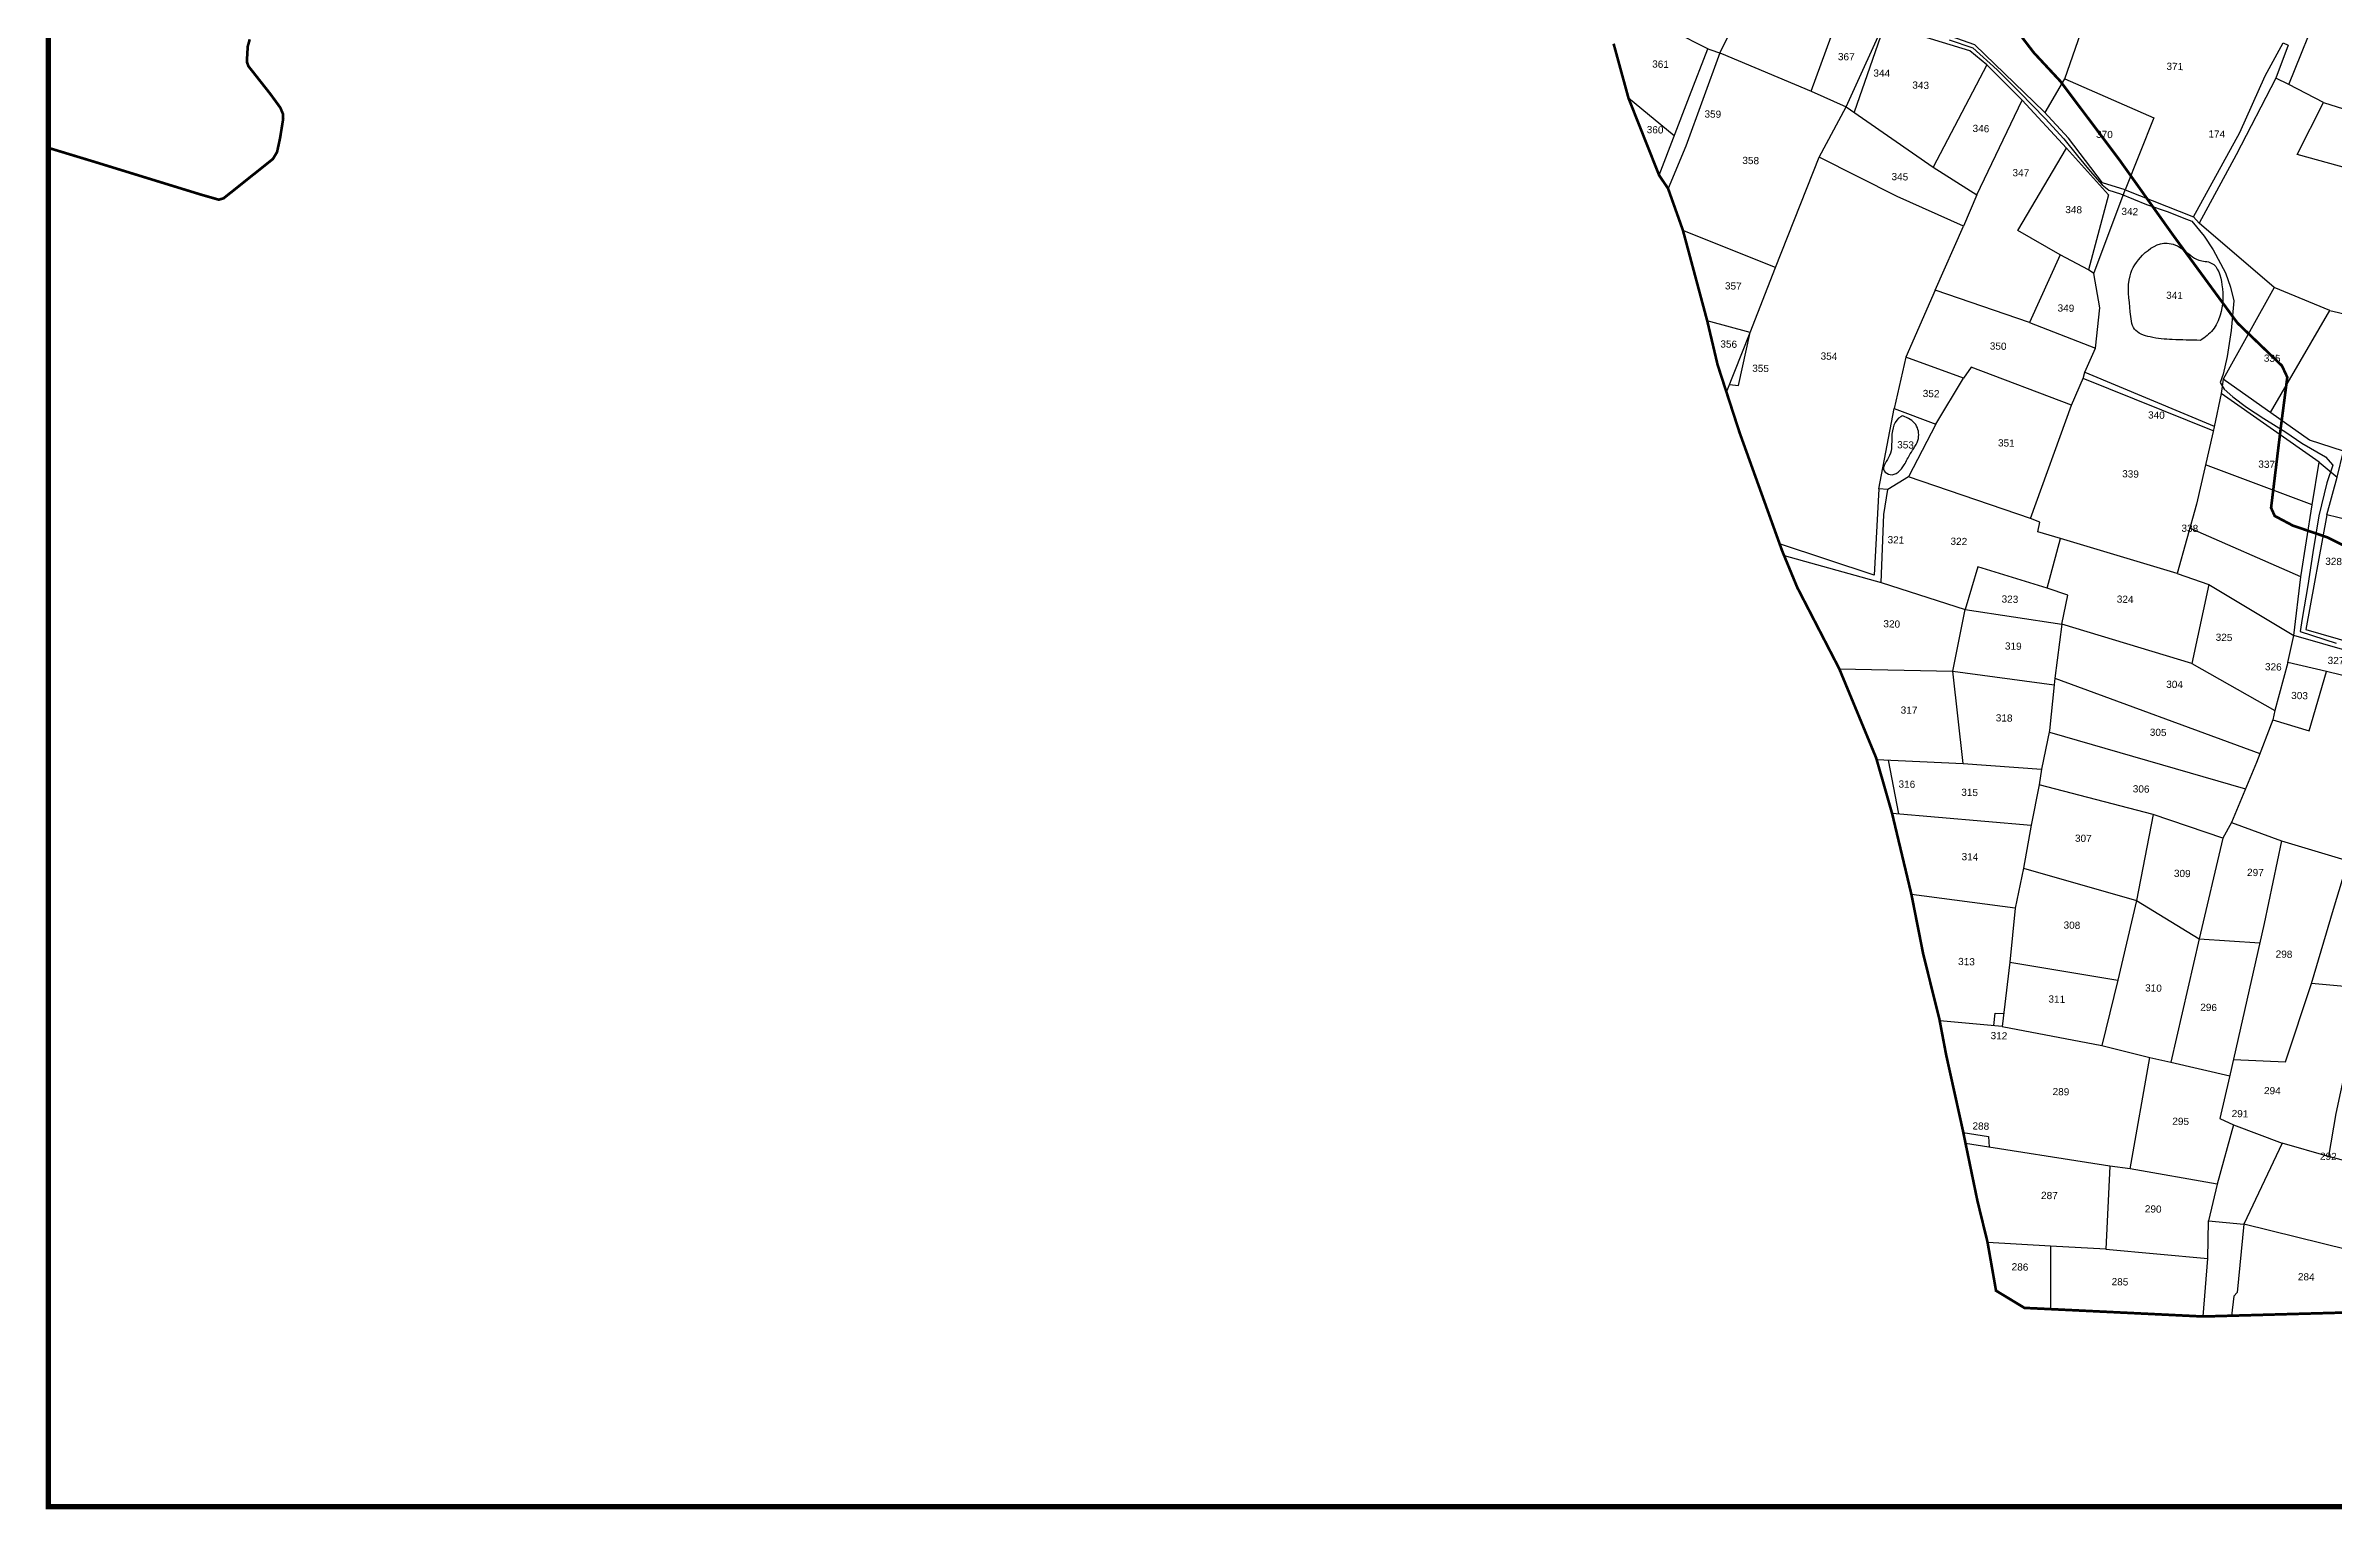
# Model space of a CAD drawing. Header units: millimetres. Extents: x 348367 to 356748, y 1836285 to 1844490.
# Drawn here: x 348367 to 352675, y 1836285 to 1839039 of the extents above; entities that cross this region are included whole.
import ezdxf
from ezdxf.enums import TextEntityAlignment as Align

# ---------------------------------------------------------------- set-up
doc = ezdxf.new("R2010")
doc.units = ezdxf.units.MM
for name, color, linetype in [('BND', 6, 'Continuous'), ('DIMENSION', 7, 'Continuous'), ('Plot', 7, 'Continuous'), ('ROAD', 1, 'Continuous'), ('ROADS', 50, 'Continuous'), ('Stream', 4, 'Continuous')]:
    doc.layers.add(name, color=color, linetype=linetype)
doc.styles.get("Standard").update_dxf_attribs({"font": 'arial.ttf'})

msp = doc.modelspace()

# ---------------------------------------------------------------- linework, layer by layer
at = {"layer": 'BND', "lineweight": 30, "const_width": 5}
msp.add_lwpolyline([(352747.6, 1836656.4), (352428.3, 1836647.5), (352140.7, 1836661.4), (352091.9, 1836663.7), (352038.4, 1836696.1), (352022.3, 1836787.8), (352003.5, 1836864.6), (351975.7, 1836999), (351944.4, 1837140.4), (351931.8, 1837207.1), (351901.4, 1837329.3), (351879.2, 1837441.5), (351842.6, 1837594.8), (351812.8, 1837698.6), (351743.3, 1837866.5), (351664.3, 1838019.4), (351636, 1838087.8), (351555.8, 1838310.5), (351533, 1838380.8), (351514.2, 1838438.8), (351494.8, 1838521), (351449, 1838691.6), (351421, 1838770.3), (351404.2, 1838795.2), (351346.5, 1838940.5), (351318.5, 1839042.8)], dxfattribs=at)
at = {"layer": 'Plot'}
for points in [[(352021, 1839003), (351988.8, 1839029.7), (351826.5, 1839079.1), (351745.7, 1839108.6), (351595.8, 1839181.9), (351479, 1839242.7), (351386.5, 1839300.2), (351242.6, 1839382.1), (351222.9, 1839389.4)], [(352130.6, 1838913.1), (352167.9, 1838976.8), (352218.7, 1839122.9), (352095.3, 1839167.1), (351987.9, 1839205.6), (351879.1, 1839239.2), (351828.8, 1839100.3)], [(351595.8, 1839181.9), (351518.7, 1839025.7), (351454.3, 1838850.3), (351421, 1838770.3)], [(352222.6, 1838610.5), (352281.2, 1838768), (352239.1, 1838781), (352174.6, 1838865), (352129.2, 1838914.6), (351998.8, 1839040.8), (351828.8, 1839100.3), (351815.3, 1839100.9), (351647.7, 1839181.2)], [(352589.8, 1838965.9), (352650.6, 1839116.5), (352740.6, 1839080.4), (352775.9, 1839054.6), (352742.8, 1838983.3), (352773.7, 1838970.8), (352793.5, 1839024.7), (352797.7, 1839041.6), (352775.9, 1839054.6)], [(351351.2, 1839110.4), (351403.5, 1839078.4), (351408.9, 1839087), (351427.9, 1839067.9), (351497.6, 1839032.5), (351521.8, 1839024.7), (351690.6, 1838953.8), (351756.2, 1838924.2), (351835.5, 1839098), (351771.1, 1838913.9)], [(351690.6, 1838953.8), (351746.9, 1839108.1)], [(351404.2, 1838795.2), (351461.4, 1838944), (351495.9, 1839033.4)], [(352655, 1838932.4), (352589.8, 1838965.9), (352564.9, 1838978.1), (352490.3, 1838833.4), (352420.5, 1838705.1), (352409.9, 1838717.3), (352497.5, 1838875.9), (352544.9, 1838982.2), (352579.2, 1839044.6), (352588.5, 1839039.8), (352564.9, 1838978.1)], [(352002.5, 1838758.5), (352087.7, 1838936.5), (352021, 1839003), (351920.1, 1838810.7)], [(351432.8, 1838869.6), (351346.5, 1838940.5)], [(352167.9, 1838976.8), (352335.2, 1838903.1), (352281.2, 1838768), (352409.9, 1838717.3)], [(351923.9, 1838578.9), (351976.9, 1838699.3), (351852.1, 1838755.2), (351705.4, 1838829.4), (351756.2, 1838924.2), (351920.1, 1838810.7), (352002.5, 1838758.5), (351976.9, 1838699.3)], [(352170.8, 1838846.3), (352087.7, 1838936.5)], [(352853.2, 1838874.6), (352841.4, 1838877.5), (352842.6, 1838792.1), (352830.4, 1838772), (352605.4, 1838834.3), (352655, 1838932.4), (352752, 1838901.6), (352841.4, 1838877.5)], [(351623.4, 1838621.4), (351705.4, 1838829.4)], [(352159.4, 1838645.6), (352079.6, 1838691.1), (352170.8, 1838846.3), (352250.2, 1838758.4), (352212.7, 1838617.5)], [(351536.6, 1838401.4), (351553.4, 1838399.5), (351575.4, 1838499.6), (351623.4, 1838621.4), (351449, 1838691.6)], [(352555.2, 1838348.5), (352666.8, 1838540.9), (352562.2, 1838584.3), (352420.5, 1838705.1)], [(352205.6, 1838424.7), (352225.6, 1838469.9), (352233.6, 1838545.9), (352222.6, 1838610.5), (352212.7, 1838617.5), (352159.4, 1838645.6), (352101.1, 1838518.3), (352225.6, 1838469.9)], [(352101.1, 1838518.3), (351923.9, 1838578.9), (351868.3, 1838452.7)], [(352562.2, 1838584.3), (352465.8, 1838411.7), (352462.3, 1838384.3), (352448.8, 1838321.7), (352446.9, 1838312.9), (352415.8, 1838176.1), (352415.8, 1838176.1)], [(351531, 1838387.2), (351575.4, 1838499.6), (351494.8, 1838521)], [(352666.8, 1838540.9), (352872.2, 1838493)], [(352103.2, 1838149.2), (352180.3, 1838362.3), (351991.7, 1838434), (351977.2, 1838413.4), (351868.3, 1838452.7), (351846.8, 1838356), (351925.3, 1838326.6), (351977.2, 1838413.4)], [(352447.2, 1838314.1), (352202.2, 1838412.7), (352205.6, 1838424.7), (352449.1, 1838323.1)], [(352180.2, 1838362.4), (352202.8, 1838414.9)], [(353213.4, 1837996.5), (353214.5, 1837976.8), (353123, 1837764.3), (353087.3, 1837681.5), (353050.2, 1837700.9), (352974.7, 1837749.6), (352879.8, 1837788.8), (352740.2, 1837842.2), (352660.6, 1837861.3), (352587.6, 1837878), (352598.8, 1837929.2), (352612.2, 1838039.3), (352633.8, 1838175), (352646.6, 1838255.5), (352462.3, 1838384.3)], [(352646.6, 1838255.5), (352680.5, 1838227.2), (352692.4, 1838276.3), (352628.6, 1838296.6), (352465.8, 1838411.7)], [(351817.9, 1838204.9), (351846.8, 1838356)], [(351925.3, 1838326.6), (351873.5, 1838227.5)], [(352379.7, 1838045.8), (352159.8, 1838111.9), (352117.4, 1838124.2), (352120.8, 1838142.7), (352103.2, 1838149.2), (351873.5, 1838227.5), (351834.8, 1838203.6), (351817.9, 1838204.9), (351809.2, 1838042.4), (351630.9, 1838101.9)], [(352633.8, 1838175), (352432.7, 1838250.5)], [(352953.4, 1838213.4), (352889.1, 1838101.3), (352661.1, 1838156.4), (352680.5, 1838227.2)], [(351639.3, 1838079.9), (351821.9, 1838028.8), (351826.9, 1838157.1), (351834.8, 1838203.6)], [(352415.8, 1838176.1), (352379.7, 1838045.8), (352438.9, 1838025.3), (352406.9, 1837876.2), (352162.4, 1837950.4), (352149.4, 1837848.9), (352147.8, 1837836.4), (352139.1, 1837750.1), (352124.2, 1837677.7), (352119.5, 1837648), (352104.3, 1837572.3), (352090.2, 1837491.1), (352074.7, 1837416.2), (352064.6, 1837314.4), (352049.7, 1837193.5), (351932.4, 1837203.8)], [(352612.2, 1838039.3), (352403.2, 1838130.8)], [(352661.1, 1838156.4), (352621.8, 1837940.7), (352771.4, 1837897.1)], [(352134.7, 1838018.5), (352159.8, 1838111.9)], [(351821.9, 1838028.8), (351980.6, 1837977.9), (352162.4, 1837950.4), (352173.3, 1838004.8), (352134.7, 1838018.5), (352004, 1838058.2), (351980.6, 1837977.9)], [(352438.9, 1838025.3), (352598.8, 1837929.2)], [(351743.3, 1837866.5), (351957.3, 1837861.8), (351980.6, 1837977.9)], [(352763, 1837882.3), (352598.8, 1837929.2)], [(352406.9, 1837876.2), (352563.3, 1837787.9)], [(352587.6, 1837878), (352563.3, 1837787.9), (352559.4, 1837770.7), (352528.7, 1837690.4), (352481.5, 1837576.9), (352576.1, 1837542.7), (352701.3, 1837504.8), (352792.5, 1837482.6), (352798.7, 1837501.2), (352879.8, 1837788.8)], [(351957.3, 1837861.8), (352147.8, 1837836.4)], [(351976.6, 1837688.3), (351957.3, 1837861.8)], [(352149.4, 1837848.9), (352535.1, 1837706.9)], [(352559.4, 1837770.7), (352627.6, 1837750), (352660.6, 1837861.3)], [(352138.8, 1837747), (352508, 1837640.5)], [(351813.7, 1837695.5), (351976.6, 1837688.3), (352124.2, 1837677.7)], [(351835.3, 1837694.6), (351854.6, 1837593.8)], [(352481.5, 1837576.9), (352465.5, 1837547.5), (352334.4, 1837592), (352119.5, 1837648)], [(351842.6, 1837594.8), (352104.3, 1837572.3)], [(352334.4, 1837592), (352302.9, 1837430.1), (352267.8, 1837280.6), (352237.5, 1837157.3)], [(352465.5, 1837547.5), (352421, 1837358.4), (352534.9, 1837350.9)], [(352576.1, 1837542.7), (352543.1, 1837387.2), (352477.9, 1837098.7), (352459.8, 1837019.9), (352485.5, 1837008.3), (352455, 1836896.6), (352438.5, 1836827.3), (352504.7, 1836821), (352492.3, 1836692.4), (352486, 1836685.9), (352481.8, 1836649)], [(352090.2, 1837491.1), (352302.9, 1837430.1), (352421, 1837358.4)], [(352890.5, 1837465.3), (352886.6, 1837443.8), (352836.3, 1837246.9), (352729.2, 1837265.2), (352632.4, 1837274.2), (352673.7, 1837413.8), (352701.3, 1837504.8)], [(352074.7, 1837416.2), (351879.2, 1837441.5)], [(352421, 1837358.4), (352367.6, 1837125.9), (352478.3, 1837100.5)], [(352064.6, 1837314.4), (352267.8, 1837280.6)], [(352485.2, 1837131), (352583.1, 1837126.7), (352632.4, 1837274.2)], [(352729.2, 1837265.2), (352678.3, 1837029.7), (352664, 1836948.9)], [(352034.5, 1837194.9), (352036.9, 1837218.3), (352052.7, 1837217.9)], [(352997.6, 1837208), (352836.3, 1837246.9), (352768.2, 1836980.8), (352757.9, 1836924.2), (352664, 1836948.9), (352576.9, 1836974)], [(352049.7, 1837193.5), (352237.5, 1837157.3), (352327.9, 1837135.1)], [(352455, 1836896.6), (352291.1, 1836925.6), (352327.9, 1837135.1), (352367.6, 1837125.9)], [(352485.5, 1837008.3), (352576.9, 1836974), (352504.7, 1836821)], [(351976.8, 1836993.7), (352024.1, 1836986.4), (352025.7, 1836965.9)], [(352252.8, 1836930.6), (351981.1, 1836972.8)], [(352291.1, 1836925.6), (352252.8, 1836930.6), (352244.8, 1836774.4), (352437.3, 1836756.6)], [(352757.9, 1836924.2), (352751.4, 1836760.3), (352504.7, 1836821)], [(352244.8, 1836774.4), (352140.9, 1836780), (352022.5, 1836786.5)], [(352428.3, 1836647.5), (352437.3, 1836756.6), (352438.5, 1836827.3)], [(352140.9, 1836780), (352140.7, 1836661.4)]]:
    msp.add_lwpolyline(points, dxfattribs=at)
at = {"layer": 'ROAD'}
for p, q in [((351950.2, 1839050.3), (351994.8, 1839035.1)), ((351994.8, 1839035.1), (352040.3, 1838993.4)), ((352040.3, 1838993.4), (352083.2, 1838951.2)), ((352083.2, 1838951.2), (352131.2, 1838901.8)), ((352131.2, 1838901.8), (352166.3, 1838863.6)), ((352166.3, 1838863.6), (352191.6, 1838831.8)), ((352191.6, 1838831.8), (352215.7, 1838802.8)), ((352215.7, 1838802.8), (352238, 1838777.4)), ((352238, 1838777.4), (352250.6, 1838767)), ((352250.6, 1838767), (352272.7, 1838760.3)), ((352272.7, 1838760.3), (352321.7, 1838740.5)), ((352321.7, 1838740.5), (352362.2, 1838726.2)), ((352362.2, 1838726.2), (352391.9, 1838714.7)), ((352391.9, 1838714.7), (352407.2, 1838708.9)), ((352407.2, 1838708.9), (352430.4, 1838680.5)), ((352430.4, 1838680.5), (352447, 1838654.7)), ((352470.4, 1838611.8), (352479.6, 1838584.5)), ((352479.6, 1838584.5), (352486.3, 1838559.1)), ((352486.3, 1838559.1), (352480.9, 1838503.4)), ((352480.9, 1838503.4), (352473.5, 1838454.3)), ((352473.5, 1838454.3), (352465.7, 1838421.2)), ((352465.7, 1838421.2), (352460.1, 1838405.4)), ((352460.1, 1838405.4), (352468, 1838392.5)), ((352468, 1838392.5), (352484, 1838378.2)), ((352484, 1838378.2), (352510.1, 1838358.9)), ((352510.1, 1838358.9), (352542.8, 1838337.2)), ((352542.8, 1838337.2), (352584.2, 1838311.9)), ((352584.2, 1838311.9), (352613.8, 1838291.3)), ((352613.8, 1838291.3), (352658.4, 1838265.4)), ((352658.4, 1838265.4), (352672.2, 1838249.7)), ((352660.9, 1838216.6), (352646.2, 1838154.3)), ((352672.2, 1838249.7), (352660.9, 1838216.6)), ((352646.2, 1838154.3), (352634.7, 1838085.4)), ((352634.7, 1838085.4), (352625.2, 1838023.5)), ((352625.2, 1838023.5), (352614.4, 1837960.8)), ((352614.4, 1837960.8), (352610.8, 1837936.7)), ((352610.8, 1837936.7), (352678.8, 1837914.4))]:
    msp.add_line(p, q, dxfattribs=at)
at = {"layer": 'ROAD', "color": 0, "const_width": 10}
msp.add_lwpolyline([(348372.1, 1844485), (356743.3, 1844485), (356743.3, 1836289.8), (348372.1, 1836289.8)], close=True, dxfattribs=at)
at = {"layer": 'ROADS', "color": 40}
msp.add_line((352447, 1838654.7), (352470.4, 1838611.8), dxfattribs=at)
at = {"layer": 'ROADS', "color": 40, "const_width": 5}
for points in [[(348372.1, 1838846.8), (348461.8, 1838819.6), (348661.4, 1838758.2), (348692.8, 1838749.3), (348701.8, 1838751.9), (348719.7, 1838766.1), (348794.7, 1838825.9), (348802.5, 1838839), (348808.1, 1838864.8), (348814, 1838901.4), (348813.4, 1838911.1), (348808.6, 1838922.5), (348790.1, 1838947.9), (348748.7, 1839000.4), (348745.6, 1839008.7), (348747.3, 1839037.7), (348751.1, 1839051.1)], [(352082.1, 1839061.7), (352109.4, 1839026.1), (352159.4, 1838972.3), (352270.7, 1838824.2), (352373.5, 1838680), (352492.9, 1838517.2), (352576.7, 1838436.7), (352586.7, 1838415.1), (352574.1, 1838317.5), (352556.2, 1838169.4), (352563, 1838154.1), (352597.3, 1838135.9), (352662, 1838113.9), (352728, 1838080.6)]]:
    msp.add_lwpolyline(points, dxfattribs=at)
at = {"layer": 'Stream'}
for points in [[(352423.1, 1838484.5), (352446.5, 1838504.2), (352460.3, 1838532.2), (352463.6, 1838589.2), (352443.7, 1838630.1), (352420.1, 1838635.7), (352390.6, 1838655.6), (352360.3, 1838667.5), (352314.3, 1838644.9), (352290.6, 1838606), (352291.2, 1838538.2), (352299.1, 1838505.8), (352328.5, 1838490.9), (352370.1, 1838486), (352423.1, 1838484.5)], [(351863, 1838342.4), (351887.2, 1838326), (351892.2, 1838300.1), (351876.8, 1838270.7), (351865.5, 1838250.3), (351839, 1838231.8), (351827.9, 1838238.8), (351838, 1838268.1), (351842.1, 1838302.6), (351859.2, 1838340.9), (351863, 1838342.4)]]:
    msp.add_spline(points, degree=3, dxfattribs=at)

# ---------------------------------------------------------------- texts
at = {"layer": 'DIMENSION'}
for s, p in [('361', (351406.9, 1839004.3)), ('367', (351756.5, 1839018.3)), ('344', (351823.3, 1838987.4)), ('371', (352375, 1839000.1)), ('343', (351896.6, 1838964.7)), ('359', (351505.3, 1838910.4)), ('360', (351396.6, 1838880.9)), ('346', (352010, 1838883.2)), ('370', (352242.5, 1838872.2)), ('174', (352453.9, 1838872.8)), ('358', (351576.6, 1838823)), ('345', (351857.4, 1838792.5)), ('347', (352085.1, 1838799.9)), ('348', (352184.6, 1838730.5)), ('342', (352290.2, 1838727)), ('357', (351543.8, 1838586.9)), ('341', (352374.4, 1838569.2)), ('349', (352170, 1838545.2)), ('356', (351535.2, 1838477.5)), ('350', (352042.4, 1838473.7)), ('355', (351595.2, 1838431.9)), ('354', (351723.9, 1838454.8)), ('335', (352558.3, 1838450.8)), ('352', (351916.2, 1838384.4)), ('340', (352340.3, 1838343.9)), ('353', (351868.1, 1838287.9)), ('351', (352057.8, 1838291.4)), ('337', (352547.9, 1838251.4)), ('339', (352291.6, 1838233.2)), ('338', (352403.2, 1838130.8)), ('321', (351850, 1838109.1)), ('322', (351968.4, 1838106.3)), ('328', (352673.9, 1838068.6)), ('323', (352064.6, 1837997.5)), ('324', (352281.5, 1837997.3)), ('320', (351842.1, 1837950.9)), ('319', (352070.9, 1837909.1)), ('325', (352467.6, 1837925.6)), ('326', (352560.4, 1837870.1)), ('327', (352678.4, 1837882)), ('304', (352374.5, 1837837.1)), ('303', (352609.8, 1837816)), ('317', (351874.6, 1837788.6)), ('318', (352053.7, 1837773.9)), ('305', (352343.6, 1837746.8)), ('316', (351870.6, 1837649.3)), ('315', (351988.7, 1837633.9)), ('306', (352311.6, 1837640.3)), ('314', (351989.3, 1837512.7)), ('307', (352202.7, 1837547.4)), ('309', (352389, 1837481.3)), ('297', (352526.7, 1837483.1)), ('308', (352181.3, 1837383.9)), ('313', (351982.8, 1837315.4)), ('298', (352580.5, 1837329.4)), ('310', (352334.8, 1837265.7)), ('311', (352152.8, 1837244.8)), ('296', (352438.6, 1837229.3)), ('312', (352043.9, 1837175.9)), ('289', (352160.6, 1837070.6)), ('294', (352558.6, 1837072.5)), ('288', (352009.8, 1837005.9)), ('295', (352386, 1837014.8)), ('291', (352497.7, 1837029.3)), ('292', (352664, 1836948.9)), ('287', (352138.9, 1836875.2)), ('290', (352334.3, 1836849.9)), ('286', (352083.5, 1836740.8)), ('285', (352271.7, 1836712.9)), ('284', (352622.4, 1836722.2))]:
    msp.add_text(s, height=13.51, rotation=358.6356, dxfattribs=at).set_placement(p, align=Align.MIDDLE_CENTER)

doc.saveas('drawing.dxf')
